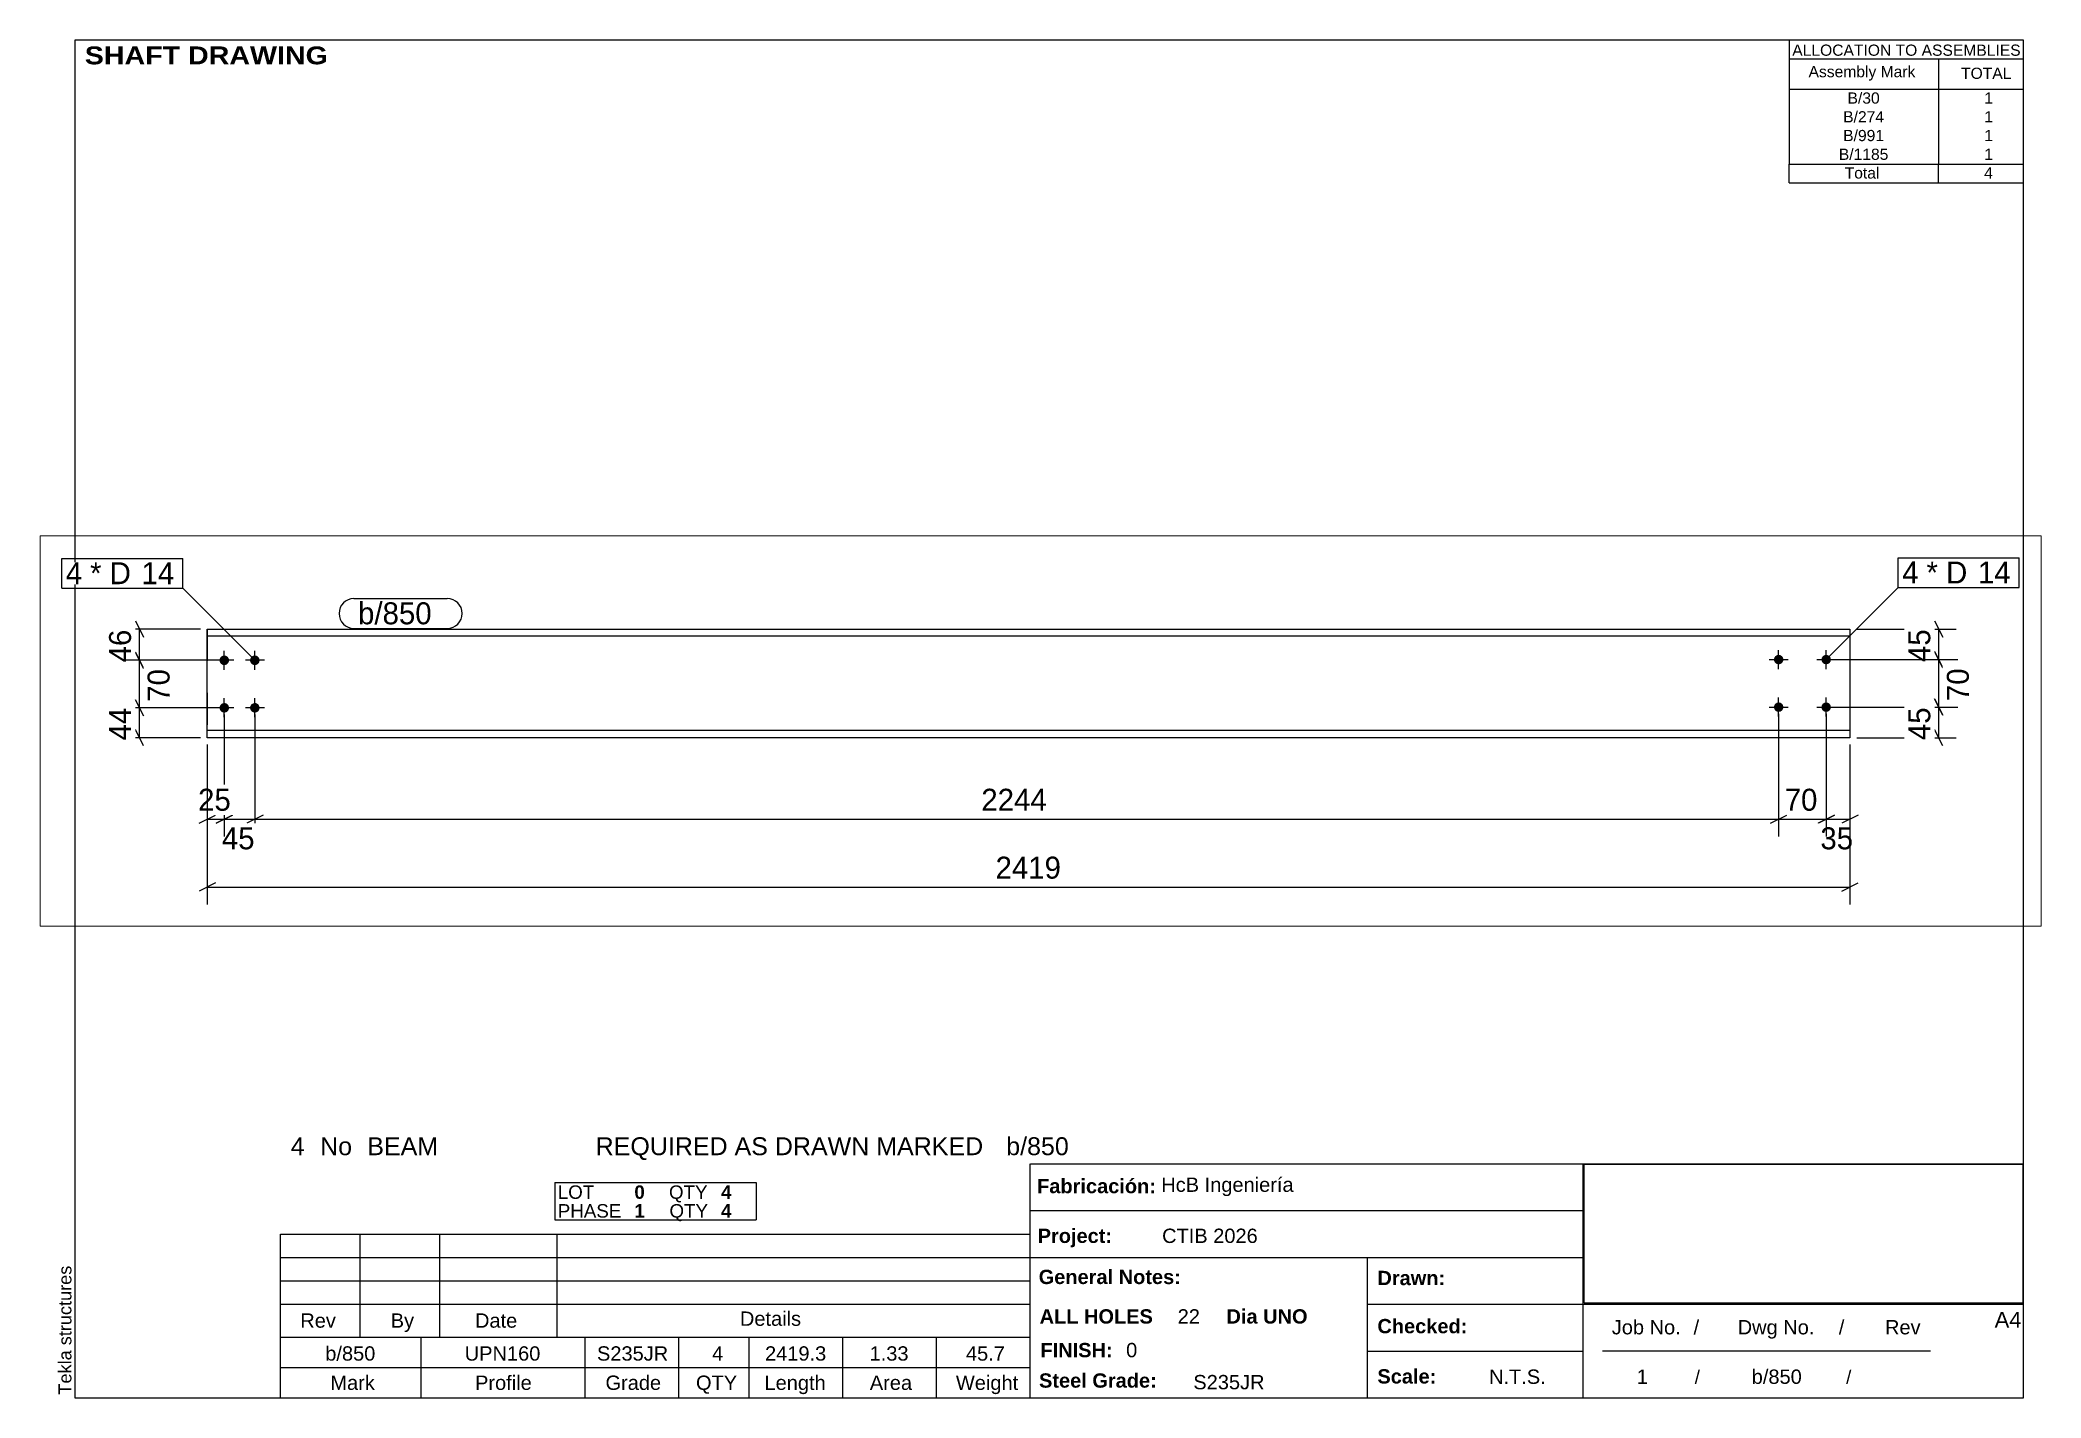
# Paper-space layout 'Layout1' of a CAD drawing. Header units: millimetres. Extents: x 0 to 295, y 5 to 205.
# The model-space entities are those that its viewports show. They can reach past a viewport. Long polylines and large blocks are cut down to what shows.
import ezdxf

# ---------------------------------------------------------------- set-up
doc = ezdxf.new("R2010")
doc.units = ezdxf.units.MM
doc.linetypes.add('DXK_LINE_DOT4', pattern=[0.9408, 0.4704, -0.4704])
doc.layers.add('Viewport layer', color=7, linetype='Continuous', plot=False)
doc.styles.add('Arial', font='ARIAL.TTF', dxfattribs={"height": 0.2})
doc.styles.add('Arial Black', font='ARIBLK.TTF', dxfattribs={"height": 0.2})
doc.styles.add('Arial Bold', font='ARIALBD.TTF', dxfattribs={"height": 0.2})
doc.styles.add('Comic Sans MS', font='COMIC.TTF', dxfattribs={"height": 0.2})

msp = doc.modelspace()

# ---------------------------------------------------------------- hatches: boundary and pattern name
at = {"linetype": 'Continuous'}
for points in [[(278.4, 391.6), (278.2, 390.1), (277.8, 388.8), (277.1, 387.5), (276.1, 386.4), (274.9, 385.5), (273.6, 384.9), (272.1, 384.6), (270.7, 384.6), (269.2, 384.9), (267.9, 385.5), (266.7, 386.4), (265.7, 387.5), (265, 388.8), (264.5, 390.1), (264.4, 391.6), (264.5, 393.1), (265, 394.4), (265.7, 395.7), (266.7, 396.8), (267.9, 397.7), (269.2, 398.3), (270.7, 398.6), (272.1, 398.6), (273.6, 398.3), (274.9, 397.7), (276.1, 396.8), (277.1, 395.7), (277.8, 394.4), (278.2, 393.1)], [(323.4, 391.6), (323.2, 390.1), (322.8, 388.8), (322.1, 387.5), (321.1, 386.4), (319.9, 385.5), (318.6, 384.9), (317.1, 384.6), (315.7, 384.6), (314.2, 384.9), (312.9, 385.5), (311.7, 386.4), (310.7, 387.5), (310, 388.8), (309.5, 390.1), (309.4, 391.6), (309.5, 393.1), (310, 394.4), (310.7, 395.7), (311.7, 396.8), (312.9, 397.7), (314.2, 398.3), (315.7, 398.6), (317.1, 398.6), (318.6, 398.3), (319.9, 397.7), (321.1, 396.8), (322.1, 395.7), (322.8, 394.4), (323.2, 393.1)], [(2553.7, 392.6, -1), (2567.7, 392.6, -1)], [(2623.7, 392.6, -1), (2637.7, 392.6, -1)], [(278.4, 321.6), (278.2, 320.1), (277.8, 318.8), (277.1, 317.5), (276.1, 316.4), (274.9, 315.5), (273.6, 314.9), (272.1, 314.6), (270.7, 314.6), (269.2, 314.9), (267.9, 315.5), (266.7, 316.4), (265.7, 317.5), (265, 318.8), (264.5, 320.1), (264.4, 321.6), (264.5, 323.1), (265, 324.4), (265.7, 325.7), (266.7, 326.8), (267.9, 327.7), (269.2, 328.3), (270.7, 328.6), (272.1, 328.6), (273.6, 328.3), (274.9, 327.7), (276.1, 326.8), (277.1, 325.7), (277.8, 324.4), (278.2, 323.1)], [(323.4, 321.6), (323.2, 320.1), (322.8, 318.8), (322.1, 317.5), (321.1, 316.4), (319.9, 315.5), (318.6, 314.9), (317.1, 314.6), (315.7, 314.6), (314.2, 314.9), (312.9, 315.5), (311.7, 316.4), (310.7, 317.5), (310, 318.8), (309.5, 320.1), (309.4, 321.6), (309.5, 323.1), (310, 324.4), (310.7, 325.7), (311.7, 326.8), (312.9, 327.7), (314.2, 328.3), (315.7, 328.6), (317.1, 328.6), (318.6, 328.3), (319.9, 327.7), (321.1, 326.8), (322.1, 325.7), (322.8, 324.4), (323.2, 323.1)], [(2553.7, 322.6, -1), (2567.7, 322.6, -1)], [(2623.7, 322.6, -1), (2637.7, 322.6, -1)]]:
    msp.add_hatch(color=3, dxfattribs=at).paths.add_polyline_path(points)

# ---------------------------------------------------------------- linework, layer by layer
at = {"color": 7, "linetype": 'Continuous'}
for p, q in [((210.3, 497.7), (210.3, 541.7)), ((2915.1, 498.7), (2915.1, 542.7)), ((246.4, 427.1), (246.4, 437.6)), ((246.4, 437.6), (246.4, 437.6)), ((246.4, 437.6), (2665.7, 437.6)), ((246.4, 288.1), (246.4, 427.1)), ((246.4, 427.1), (246.4, 427.1)), ((2665.7, 427.1), (246.4, 427.1)), ((2665.7, 437.6), (2665.7, 277.6)), ((246.4, 277.6), (246.4, 288.1)), ((246.4, 288.1), (246.4, 288.1)), ((2665.7, 288.1), (246.4, 288.1)), ((246.4, 277.6), (246.4, 277.6)), ((2665.7, 277.6), (246.4, 277.6))]:
    msp.add_line(p, q, dxfattribs=at)
at = {"color": 8, "linetype": 'Continuous'}
for p, q in [((140.4, 449.6), (152.4, 425.6)), ((2790.4, 449.6), (2802.4, 425.6)), ((236.4, 437.6), (118, 437.6)), ((146.4, 391.6), (146.4, 437.6)), ((2675.7, 437.6), (2822, 437.6)), ((2796.4, 392.6), (2796.4, 437.6)), ((261.4, 391.6), (118, 391.6)), ((152.4, 379.6), (140.4, 403.6)), ((2640.7, 392.6), (2822, 392.6)), ((2802.4, 380.6), (2790.4, 404.6)), ((152.4, 309.6), (140.4, 333.6)), ((2802.4, 310.6), (2790.4, 334.6)), ((261.4, 321.6), (120.8, 321.6)), ((271.4, 311.6), (271.4, 129.2)), ((316.4, 311.6), (316.4, 132)), ((316.4, 311.6), (316.4, 129.2)), ((2560.7, 312.6), (2560.7, 132)), ((2630.7, 312.6), (2630.7, 129.2)), ((2640.7, 322.6), (2824.8, 322.6)), ((236.4, 277.6), (118, 277.6)), ((152.4, 265.6), (140.4, 289.6)), ((246.4, 267.6), (246.4, 132)), ((2665.7, 267.6), (2665.7, 129.2)), ((2675.7, 277.6), (2822, 277.6)), ((2802.4, 265.6), (2790.4, 289.6)), ((259.4, 151.6), (283.4, 163.6)), ((271.4, 157.6), (316.4, 157.6)), ((328.4, 163.6), (304.4, 151.6)), ((328.4, 163.6), (304.4, 151.6)), ((2548.7, 151.6), (2572.7, 163.6)), ((2618.7, 151.6), (2642.7, 163.6)), ((2630.7, 157.6), (2665.7, 157.6)), ((2677.7, 163.6), (2653.7, 151.6)), ((258.4, 63.6), (234.4, 51.6)), ((2653.7, 51.6), (2677.7, 63.6)), ((246.4, 57.6), (2665.7, 57.6))]:
    msp.add_line(p, q, dxfattribs=at)
at = {"color": 7, "linetype": 'DXK_LINE_DOT4'}
msp.add_line((246.4, 437.6), (246.4, 277.6), dxfattribs=at)
at = {"color": 3, "linetype": 'Continuous'}
for p, q in [((285.4, 391.6), (257.4, 391.6)), ((271.4, 377.6), (271.4, 405.6)), ((330.4, 391.6), (302.4, 391.6)), ((316.4, 377.6), (316.4, 405.6)), ((2546.7, 392.6), (2574.7, 392.6)), ((2560.7, 378.6), (2560.7, 406.6)), ((2616.7, 392.6), (2644.7, 392.6)), ((2630.7, 378.6), (2630.7, 406.6)), ((271.4, 307.6), (271.4, 335.6)), ((316.4, 307.6), (316.4, 335.6)), ((2560.7, 308.6), (2560.7, 336.6)), ((2630.7, 308.6), (2630.7, 336.6)), ((285.4, 321.6), (257.4, 321.6)), ((330.4, 321.6), (302.4, 321.6)), ((2546.7, 322.6), (2574.7, 322.6)), ((2616.7, 322.6), (2644.7, 322.6))]:
    msp.add_line(p, q, dxfattribs=at)

# ---------------------------------------------------------------- wipeouts: each hides what was drawn before it
at = {"color": 0}
for points in [[(64.1, 503.7), (64.1, 535.7), (38, 535.7), (38, 503.7)], [(2768.8, 504.7), (2768.8, 536.7), (2742.7, 536.7), (2742.7, 504.7)]]:
    msp.add_wipeout(points, dxfattribs=at)

# ---------------------------------------------------------------- next in the draw order: wipeouts: each hides what was drawn before it
for points in [[(64.1, 503.7), (64.1, 535.7), (38, 535.7), (38, 503.7)], [(2768.8, 504.7), (2768.8, 536.7), (2742.7, 536.7), (2742.7, 504.7)], [(593.8, 444.6), (593.8, 476.6), (468.4, 476.6), (468.4, 444.6)], [(140.4, 447.1), (95.6, 447.1), (95.6, 382.1), (140.4, 382.1)], [(2790.4, 447.6), (2745.6, 447.6), (2745.6, 382.6), (2790.4, 382.6)], [(2680.6, 106.8), (2680.6, 151.6), (2615.7, 151.6), (2615.7, 106.8)], [(1511.1, 63.6), (1511.1, 108.4), (1400.9, 108.4), (1400.9, 63.6)]]:
    msp.add_wipeout(points, dxfattribs=at)

# ---------------------------------------------------------------- next in the draw order: linework, layer by layer
at = {"color": 7, "linetype": 'Continuous'}
for p, q in [((32, 497.7), (32, 541.7)), ((2736.7, 498.7), (2736.7, 542.7)), ((2630.7, 392.6), (2736.7, 498.7))]:
    msp.add_line(p, q, dxfattribs=at)
at = {"color": 8, "linetype": 'Continuous'}
for p, q in [((261.4, 391.6), (120.8, 391.6)), ((140.4, 403.6), (152.4, 379.6)), ((146.4, 321.6), (146.4, 391.6)), ((2640.7, 392.6), (2824.8, 392.6)), ((2790.4, 404.6), (2802.4, 380.6)), ((2796.4, 322.6), (2796.4, 392.6)), ((2630.7, 312.6), (2630.7, 132)), ((2665.7, 267.6), (2665.7, 32)), ((2560.7, 157.6), (2630.7, 157.6)), ((2642.7, 163.6), (2618.7, 151.6))]:
    msp.add_line(p, q, dxfattribs=at)

# ---------------------------------------------------------------- next in the draw order: texts
at = {"color": 3, "style": 'Comic Sans MS'}
for s, p in [('46', (134, 388.5)), ('45', (2784, 389))]:
    msp.add_text(s, height=32.38, rotation=90.0002, dxfattribs=at).set_placement(p)
for s, p in [('35', (2622.1, 113.2)), ('2419', (1407.3, 70))]:
    msp.add_text(s, height=32.38, dxfattribs=at).set_placement(p)

# ---------------------------------------------------------------- next in the draw order: wipeouts: each hides what was drawn before it
at = {"color": 0}
for points in [[(139.9, 503.7), (139.9, 535.7), (73.7, 535.7), (73.7, 503.7)], [(2844.6, 504.7), (2844.6, 536.7), (2778.4, 536.7), (2778.4, 504.7)], [(593.8, 444.6), (593.8, 476.6), (468.4, 476.6), (468.4, 444.6)]]:
    msp.add_wipeout(points, dxfattribs=at)

# ---------------------------------------------------------------- next in the draw order: linework, layer by layer
at = {"color": 7, "linetype": 'Continuous'}
for p, q in [((462.4, 482.6), (599.8, 482.6)), ((462.4, 438.6), (599.8, 438.6))]:
    msp.add_line(p, q, dxfattribs=at)
for centre, start, end in [((462.4, 460.6), 90, 270), ((599.8, 460.6), 270, 90)]:
    msp.add_arc(centre, 22, start, end, dxfattribs=at)

# ---------------------------------------------------------------- next in the draw order: texts
at = {"color": 3, "style": 'Comic Sans MS'}
msp.add_text('b/850', height=32.38, dxfattribs=at).set_placement((468.4, 444.6))

# ---------------------------------------------------------------- next in the draw order: wipeouts: each hides what was drawn before it
at = {"color": 0}
for points in [[(139.9, 503.7), (139.9, 535.7), (73.7, 535.7), (73.7, 503.7)], [(2844.6, 504.7), (2844.6, 536.7), (2778.4, 536.7), (2778.4, 504.7)], [(197.2, 389.1), (152.4, 389.1), (152.4, 324.1), (197.2, 324.1)], [(2847.2, 390.1), (2802.4, 390.1), (2802.4, 325.1), (2847.2, 325.1)], [(2628.1, 163.6), (2628.1, 208.4), (2563.2, 208.4), (2563.2, 163.6)]]:
    msp.add_wipeout(points, dxfattribs=at)

# ---------------------------------------------------------------- next in the draw order: linework, layer by layer
at = {"color": 7, "linetype": 'Continuous'}
msp.add_line((316.4, 391.6), (210.3, 497.7), dxfattribs=at)
at = {"color": 8, "linetype": 'Continuous'}
for p, q in [((140.4, 333.6), (152.4, 309.6)), ((2790.4, 334.6), (2802.4, 310.6)), ((261.4, 321.6), (118, 321.6)), ((146.4, 277.6), (146.4, 321.6)), ((2560.7, 312.6), (2560.7, 132)), ((2640.7, 322.6), (2822, 322.6)), ((2796.4, 277.6), (2796.4, 322.6)), ((316.4, 157.6), (2560.7, 157.6)), ((2548.7, 151.6), (2572.7, 163.6))]:
    msp.add_line(p, q, dxfattribs=at)

# ---------------------------------------------------------------- next in the draw order: texts
at = {"color": 3, "style": 'Comic Sans MS'}
for s, height, p in [('4', 32.4, (38, 503.7)), ('* D', 32.38, (73.7, 503.7)), ('4', 32.4, (2742.7, 504.7)), ('* D', 32.38, (2778.4, 504.7)), ('70', 32.38, (2569.6, 170))]:
    msp.add_text(s, height=height, dxfattribs=at).set_placement(p)
for p in [(190.8, 330.5), (2840.8, 331.5)]:
    msp.add_text('70', height=32.38, rotation=90.0002, dxfattribs=at).set_placement(p)

# ---------------------------------------------------------------- next in the draw order: wipeouts: each hides what was drawn before it
at = {"color": 0}
for points in [[(194.7, 503.7), (194.7, 535.7), (149.5, 535.7), (149.5, 503.7)], [(2899.5, 504.7), (2899.5, 536.7), (2854.2, 536.7), (2854.2, 504.7)]]:
    msp.add_wipeout(points, dxfattribs=at)

# ---------------------------------------------------------------- next in the draw order: wipeouts: each hides what was drawn before it
for points in [[(194.7, 503.7), (194.7, 535.7), (149.5, 535.7), (149.5, 503.7)], [(2899.5, 504.7), (2899.5, 536.7), (2854.2, 536.7), (2854.2, 504.7)], [(140.4, 332.1), (95.6, 332.1), (95.6, 267.1), (140.4, 267.1)], [(2790.4, 332.6), (2745.6, 332.6), (2745.6, 267.6), (2790.4, 267.6)], [(1497.1, 163.6), (1497.1, 208.4), (1380, 208.4), (1380, 163.6)], [(326.4, 106.8), (326.4, 151.6), (261.4, 151.6), (261.4, 106.8)]]:
    msp.add_wipeout(points, dxfattribs=at)

# ---------------------------------------------------------------- next in the draw order: linework, layer by layer
at = {"color": 7, "linetype": 'Continuous'}
for p, q in [((32, 541.7), (210.3, 541.7)), ((2736.7, 542.7), (2915.1, 542.7)), ((32, 497.7), (210.3, 497.7)), ((2736.7, 498.7), (2915.1, 498.7))]:
    msp.add_line(p, q, dxfattribs=at)
at = {"color": 8, "linetype": 'Continuous'}
for p, q in [((271.4, 311.6), (271.4, 132)), ((234.4, 151.6), (258.4, 163.6)), ((246.4, 157.6), (271.4, 157.6)), ((283.4, 163.6), (259.4, 151.6))]:
    msp.add_line(p, q, dxfattribs=at)

# ---------------------------------------------------------------- next in the draw order: texts
at = {"color": 3, "style": 'Comic Sans MS'}
for s, p in [('14', (149.5, 503.7)), ('14', (2854.2, 504.7)), ('2244', (1386.4, 170)), ('45', (267.8, 113.2))]:
    msp.add_text(s, height=32.38, dxfattribs=at).set_placement(p)
for s, p in [('44', (134, 273.5)), ('45', (2784, 274))]:
    msp.add_text(s, height=32.38, rotation=90.0002, dxfattribs=at).set_placement(p)

# ---------------------------------------------------------------- next in the draw order: wipeouts: each hides what was drawn before it
at = {"color": 0}
msp.add_wipeout([(291.4, 163.6), (291.4, 208.4), (226.4, 208.4), (226.4, 163.6)], dxfattribs=at)

# ---------------------------------------------------------------- next in the draw order: linework, layer by layer
at = {"color": 8, "linetype": 'Continuous'}
msp.add_line((246.4, 267.6), (246.4, 32), dxfattribs=at)

# ---------------------------------------------------------------- next in the draw order: texts
at = {"color": 3, "style": 'Comic Sans MS'}
msp.add_text('25', height=32.38, dxfattribs=at).set_placement((232.8, 170))

psp = doc.layouts.get("Layout1")

# ---------------------------------------------------------------- linework, layer by layer
at = {"color": 5, "linetype": 'Continuous'}
for p, q in [((292, 205), (5, 205)), ((5, 205), (5, 5)), ((292, 5), (292, 205)), ((5, 5), (292, 5))]:
    psp.add_line(p, q, dxfattribs=at)
at = {"color": 7, "linetype": 'Continuous'}
for p, q in [((257.51, 205), (257.51, 197.75)), ((257.57, 202.24), (292, 202.24)), ((279.49, 202.24), (279.49, 197.75)), ((257.51, 197.75), (257.51, 195)), ((257.57, 197.75), (292, 197.75)), ((279.49, 197.75), (279.49, 195)), ((257.51, 195), (257.51, 192.24)), ((279.49, 195), (279.49, 192.24)), ((257.51, 192.24), (257.51, 189.47)), ((279.49, 192.24), (279.49, 189.47)), ((257.51, 189.47), (257.51, 186.72)), ((279.49, 189.47), (279.49, 186.72)), ((257.51, 183.95), (257.51, 186.71)), ((257.54, 186.71), (292, 186.71)), ((279.49, 183.95), (279.49, 186.71)), ((257.51, 183.95), (292, 183.95)), ((145.72, 5), (145.72, 39.5)), ((145.75, 39.5), (292, 39.5)), ((227.14, 5), (227.14, 39.5)), ((75.68, 36.74), (105.35, 36.74)), ((75.68, 36.74), (75.68, 33.98)), ((105.35, 36.74), (105.35, 33.98)), ((75.68, 33.98), (75.68, 31.22)), ((105.35, 33.98), (105.35, 31.22)), ((145.72, 32.6), (227.14, 32.6)), ((75.68, 31.22), (105.35, 31.22)), ((35.31, 13.97), (35.31, 29.15)), ((35.31, 29.15), (145.71, 29.15)), ((47.04, 13.97), (47.04, 29.15)), ((58.77, 13.97), (58.77, 29.15)), ((76.02, 13.97), (76.02, 29.15)), ((145.71, 13.97), (145.71, 29.15)), ((35.31, 25.7), (145.71, 25.7)), ((145.72, 25.7), (227.14, 25.7)), ((195.4, 5), (195.4, 25.7)), ((35.31, 22.25), (145.71, 22.25)), ((35.31, 18.8), (145.71, 18.8)), ((195.4, 18.8), (292, 18.8)), ((35.31, 13.96), (145.71, 13.97)), ((35.31, 9.49), (35.31, 13.96)), ((56.01, 9.49), (56.01, 13.97)), ((80.16, 9.49), (80.16, 13.97)), ((93.96, 9.49), (93.96, 13.97)), ((104.31, 9.49), (104.31, 13.97)), ((118.11, 9.49), (118.11, 13.97)), ((131.91, 9.49), (131.91, 13.97)), ((195.4, 11.9), (227.14, 11.9)), ((229.99, 11.92), (278.29, 11.92)), ((35.31, 9.48), (145.72, 9.49)), ((35.31, 5), (35.31, 9.48)), ((56.01, 5), (56.01, 9.48)), ((80.16, 5), (80.16, 9.48)), ((93.96, 5), (93.96, 9.48)), ((104.31, 5), (104.31, 9.48)), ((118.11, 5), (118.11, 9.48)), ((131.91, 5), (131.91, 9.48))]:
    psp.add_line(p, q, dxfattribs=at)
at = {"color": 2, "linetype": 'Continuous'}
for p, q in [((227.28, 39.46), (291.86, 39.46)), ((227.29, 19.02), (227.29, 39.46)), ((291.96, 19.03), (291.96, 39.47)), ((227.28, 19.03), (291.86, 19.03))]:
    psp.add_line(p, q, dxfattribs=at)

# ---------------------------------------------------------------- texts
at = {"color": 7}
for s, height, style, p in [(' SHAFT DRAWING', 2.6342, 'Arial Black', (5.3, 201.42)), ('ALLOCATION TO ASSEMBLIES', 1.6475, 'Arial', (257.95, 202.68)), ('Assembly Mark', 1.6475, 'Arial', (260.35, 199.52)), ('TOTAL', 1.648, 'Arial', (282.81, 199.28)), ('4', 2.64, 'Arial', (36.8, 40.76)), ('No', 2.636, 'Arial', (41.13, 40.76)), ('BEAM', 2.636, 'Arial', (48.08, 40.76)), ('REQUIRED AS DRAWN MARKED', 2.636, 'Arial', (81.71, 40.76)), ('b/850', 2.636, 'Arial', (142.18, 40.76)), ('b/850', 2.109, 'Arial', (41.89, 10.5)), ('UPN160', 2.109, 'Arial', (62.43, 10.5)), ('S235JR', 2.109, 'Arial', (81.91, 10.5)), ('4', 2.11, 'Arial', (98.86, 10.5)), ('2419.3', 2.109, 'Arial', (106.66, 10.5)), ('1.33', 2.109, 'Arial', (122.06, 10.5)), ('45.7', 2.109, 'Arial', (136.25, 10.5)), ('FINISH:', 2.107, 'Arial Bold', (147.22, 11)), ('0', 2.11, 'Arial', (159.84, 11))]:
    psp.add_text(s, height=height, dxfattribs=dict(at, style=style)).set_placement(p)
at = {"color": 7, "linetype": 'Continuous'}
for s, height, style, p in [('B/274', 1.648, 'Arial', (265.45, 192.87)), ('B/30', 1.648, 'Arial', (266.09, 195.63)), ('1', 1.65, 'Arial', (286.23, 195.63)), ('1', 1.65, 'Arial', (286.23, 192.87)), ('B/991', 1.648, 'Arial', (265.45, 190.11)), ('1', 1.65, 'Arial', (286.23, 190.11)), ('B/1185', 1.648, 'Arial', (264.81, 187.35)), ('1', 1.65, 'Arial', (286.23, 187.35)), ('Total', 1.648, 'Arial', (265.67, 184.6)), ('4', 1.65, 'Arial', (286.21, 184.6)), ('LOT', 1.977, 'Arial', (76.13, 34.33)), ('0', 1.98, 'Arial Bold', (87.41, 34.33)), ('QTY', 1.977, 'Arial', (92.51, 34.33)), ('4', 1.98, 'Arial Bold', (100.18, 34.33)), ('Fabricación:', 2.1074, 'Arial Bold', (146.73, 35.16)), ('HcB Ingeniería', 2.1088, 'Arial', (165.02, 35.36)), ('PHASE', 1.977, 'Arial', (76.13, 31.57)), ('1', 1.98, 'Arial Bold', (87.41, 31.57)), ('QTY', 1.977, 'Arial', (92.58, 31.57)), ('4', 1.98, 'Arial Bold', (100.18, 31.57)), ('Project:', 2.107, 'Arial Bold', (146.81, 27.83)), ('CTIB 2026', 2.109, 'Arial', (165.14, 27.83)), ('General Notes:', 2.1074, 'Arial Bold', (146.96, 21.78)), ('Drawn:', 2.107, 'Arial Bold', (196.85, 21.62)), ('Details', 2.109, 'Arial', (102.96, 15.63)), ('ALL HOLES', 2.107, 'Arial Bold', (147.1, 15.96)), ('22', 2.109, 'Arial', (167.43, 15.96)), ('Dia UNO', 2.107, 'Arial Bold', (174.62, 15.96)), ('A4', 2.307, 'Arial', (287.76, 15.38)), ('Rev', 2.109, 'Arial', (38.21, 15.35)), ('By', 2.109, 'Arial', (51.53, 15.35)), ('Date', 2.109, 'Arial', (63.94, 15.35)), ('Checked:', 2.107, 'Arial Bold', (196.85, 14.53)), ('Job No.', 2.109, 'Arial', (231.37, 14.37)), ('/', 2.11, 'Arial', (243.42, 14.37)), ('Dwg No.', 2.109, 'Arial', (249.91, 14.37)), ('/', 2.11, 'Arial', (264.81, 14.37)), ('Rev', 2.109, 'Arial', (271.61, 14.37)), ('Scale:', 2.107, 'Arial Bold', (196.85, 7.13)), ('N.T.S.', 2.109, 'Arial', (213.29, 7.08)), ('1', 2.11, 'Arial', (235.04, 7.08)), ('/', 1.98, 'Arial', (243.58, 7.08)), ('b/850', 2.109, 'Arial', (251.98, 7.08)), ('/', 1.98, 'Arial', (265.88, 7.08)), ('Mark', 2.109, 'Arial', (42.64, 6.19)), ('Profile', 2.109, 'Arial', (63.95, 6.19)), ('Grade', 2.109, 'Arial', (83.16, 6.19)), ('QTY', 2.109, 'Arial', (96.49, 6.19)), ('Length', 2.109, 'Arial', (106.58, 6.19)), ('Area', 2.109, 'Arial', (122.09, 6.19)), ('Weight', 2.109, 'Arial', (134.77, 6.19)), ('Steel Grade:', 2.1074, 'Arial Bold', (147.01, 6.52)), ('S235JR', 2.109, 'Arial', (169.74, 6.28))]:
    psp.add_text(s, height=height, dxfattribs=dict(at, style=style)).set_placement(p)
at = {"color": 174, "linetype": 'Continuous', "style": 'Arial'}
psp.add_text('Tekla structures', height=1.9102, rotation=90, dxfattribs=at).set_placement((4.5, 5.5))

# ---------------------------------------------------------------- viewports
at = {"layer": 'Viewport layer', "view_target_point": (1473.53, 287.33)}
psp.add_viewport(center=(147.23, 103.22), size=(294.71, 57.4665), view_center_point=(0, 0), view_height=574.665, dxfattribs=at)

doc.saveas('drawing.dxf')
